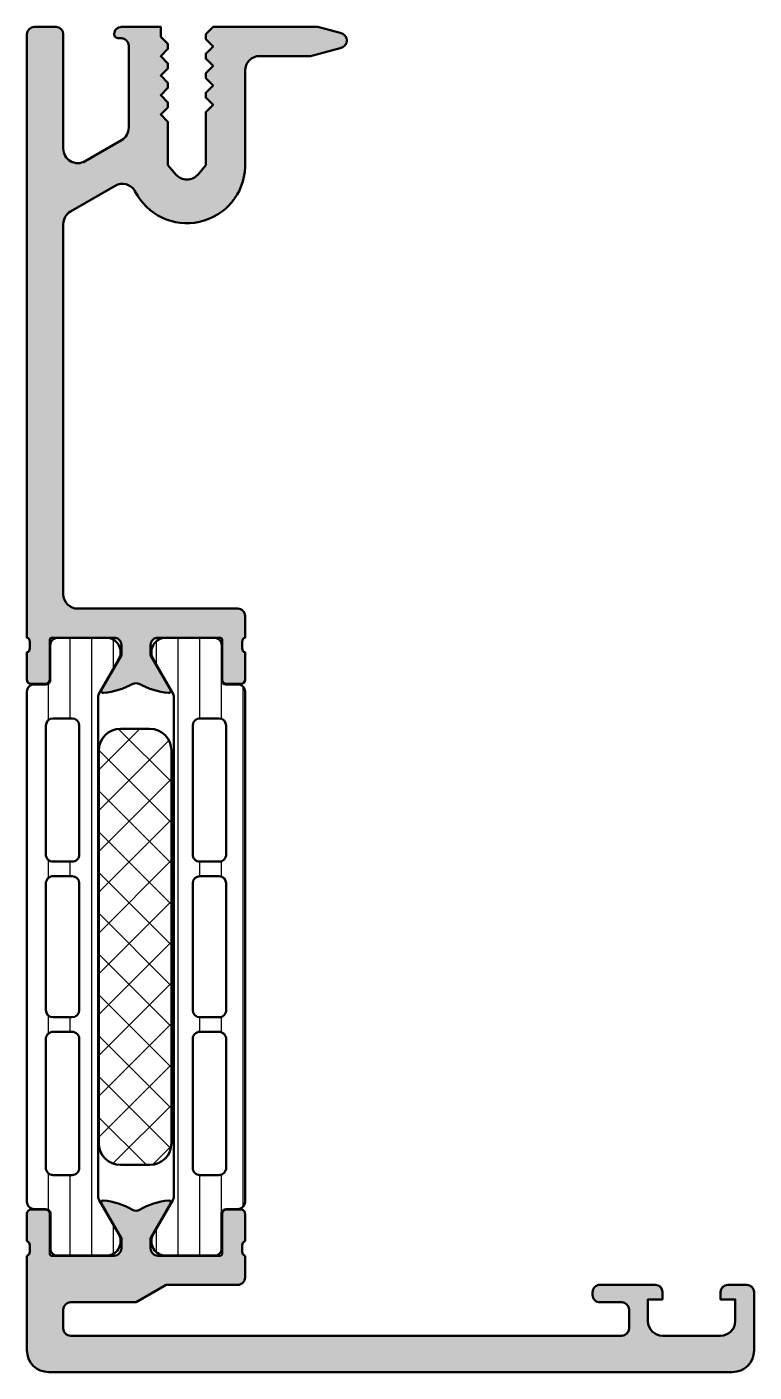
# Model space of a CAD drawing. Extents: x 0 to 50, y 0 to 92.5.
import ezdxf

# ---------------------------------------------------------------- set-up
doc = ezdxf.new("R2010")
doc.units = 0
for name, color, linetype, lineweight in [('0S-Alu contour', 7, 'Continuous', 50), ('0S-Alu hatch', 252, 'Continuous', 25), ('0S-Plastic contour', 254, 'Continuous', 50), ('0S-Plastic hatch', 253, 'Continuous', 25), ('0S-PT contour', 91, 'Continuous', 50), ('0S-PT hatch', 103, 'Continuous', 25)]:
    doc.layers.add(name, color=color, linetype=linetype, lineweight=lineweight)
pattern_1 = [(90, (0, 0), (-1.4859, 0), [])]

# ---------------------------------------------------------------- blocks, each defined once
blk = doc.blocks.new('346780__30E3E96B_C138_4C7D_8070_1326CC28F083_')
at = {"layer": '0S-Alu hatch'}
h = blk.add_hatch(color=256, dxfattribs=at)
edge = h.paths.add_edge_path()
edge.add_arc((3.499647446359818, 84.13385920325699), 0.9996474563850849, 179.9918854925788, 300.0095599934836)
edge.add_line((3.999615615902698, 83.26822252051932), (6.499999523162841, 84.7110004425049))
edge.add_arc((5.998953059065225, 85.57763059178261), 1.001047139160716, 300.0345642568427, 359.9639429143757)
edge.add_line((6.999999999999998, 85.57700061798113), (7, 91.21868896484375))
edge.add_arc((6.5, 91.21868896484375), 0.4999999999999992, 0, 90)
edge.add_line((6.5, 91.71868896484374), (6.303686320015961, 91.71868896484374))
edge.add_ellipse((6.303686320015963, 92.01868896484375), major_axis=(-0.2999999999999971, 0), ratio=1, start_angle=-0.38392006621461405, end_angle=89.99999999999949, ccw=False)
edge.add_ellipse((6.486354599098786, 92.01746494680953), major_axis=(-0.4826723799681464, 0), ratio=1, start_angle=268.6332177863033, end_angle=359.61607993378635, ccw=False)
edge.add_line((6.497867584228519, 92.5), (9.20000171661377, 92.5))
edge.add_line((9.20000171661377, 92.5), (9.200001716613768, 91.82999992370605))
edge.add_line((9.200001716613768, 91.82999992370605), (9.700001716613768, 91.32999992370605))
edge.add_line((9.700001716613768, 91.32999992370605), (9.700001716613768, 90.99000024795532))
edge.add_line((9.700001716613768, 90.99000024795532), (9.20000171661377, 90.49000024795532))
edge.add_line((9.20000171661377, 90.49000024795532), (9.70000171661377, 89.99000024795534))
edge.add_line((9.70000171661377, 89.99000024795534), (9.70000171661377, 89.65000057220459))
edge.add_line((9.70000171661377, 89.65000057220459), (9.20000171661377, 89.15000057220458))
edge.add_line((9.20000171661377, 89.15000057220458), (9.70000171661377, 88.65000057220459))
edge.add_line((9.70000171661377, 88.65000057220459), (9.700001716613764, 88.31000137329102))
edge.add_line((9.700001716613764, 88.31000137329102), (9.200001716613768, 87.81000137329102))
edge.add_line((9.200001716613768, 87.81000137329102), (9.700001716613768, 87.31000137329102))
edge.add_line((9.700001716613768, 87.31000137329102), (9.700001716613768, 86.97000122070312))
edge.add_line((9.700001716613768, 86.97000122070312), (9.200001716613768, 86.47000122070312))
edge.add_line((9.200001716613768, 86.47000122070312), (9.700001716613768, 85.97000122070312))
edge.add_line((9.700001716613768, 85.97000122070312), (9.70000171661377, 83))
edge.add_line((9.70000171661377, 83), (10.23383122965786, 82.36400032043457))
edge.add_arc((10.99999944682012, 83.00801392540696), 1.000883240132992, 220.0492083651423, 319.9507916348577)
edge.add_line((11.76616766398237, 82.36400032043457), (12.30000114440918, 83))
edge.add_line((12.30000114440918, 83), (12.30000114440918, 86.64000225067139))
edge.add_line((12.30000114440918, 86.64000225067139), (12.80000114440918, 87.14000225067139))
edge.add_line((12.80000114440918, 87.14000225067139), (12.30000209808349, 87.64000129699708))
edge.add_line((12.30000209808349, 87.64000129699708), (12.3000020980835, 87.98000144958496))
edge.add_line((12.3000020980835, 87.98000144958496), (12.80000209808349, 88.48000144958495))
edge.add_line((12.80000209808349, 88.48000144958495), (12.3000020980835, 88.98000144958496))
edge.add_line((12.3000020980835, 88.98000144958496), (12.3000020980835, 89.32000064849854))
edge.add_line((12.3000020980835, 89.32000064849854), (12.80000209808349, 89.82000064849854))
edge.add_line((12.80000209808349, 89.82000064849854), (12.3000020980835, 90.32000064849854))
edge.add_line((12.3000020980835, 90.32000064849854), (12.3000020980835, 90.66000032424927))
edge.add_line((12.3000020980835, 90.66000032424927), (12.80000209808349, 91.16000032424925))
edge.add_line((12.80000209808349, 91.16000032424925), (12.3000020980835, 91.66000032424927))
edge.add_line((12.3000020980835, 91.66000032424927), (12.3000020980835, 92))
edge.add_line((12.3000020980835, 92), (12.80000209808349, 92.5))
edge.add_line((12.80000209808349, 92.5), (20, 92.5))
edge.add_line((20, 92.5), (21.53028678894043, 92.08996200561523))
edge.add_ellipse((21.47399145489805, 91.56697742616156), major_axis=(-0.5260057366429413, 0), ratio=1, start_angle=96.12645753349938, end_angle=263.8561990419684, ccw=False)
edge.add_line((21.53012847900391, 91.04397583007811), (19.5, 90.5))
edge.add_line((19.5, 90.5), (16, 90.5))
edge.add_arc((15.999998911763, 89.50000108823758), 0.9999989117630104, 89.99993764854479, 179.9999922687508)
edge.add_line((15, 89.50000122317319), (15, 82.87179565429688))
edge.add_ellipse((11.00530307324424, 82.99928065681434), major_axis=(-3.996730659238718, 0), ratio=1, start_angle=26.577357356693312, end_angle=178.1721080532758, ccw=False)
edge.add_arc((6.569746859017691, 80.7203199798026), 0.9911983956616685, 29.68022349806886, 120.2732948420382)
edge.add_line((6.070058822631839, 81.57634925842287), (2.999779604473523, 79.80361913062409))
edge.add_arc((3.500614842999876, 78.93736597226066), 1.000615046121309, 120.0348980522505, 179.9634925084558)
edge.add_line((2.499999999999994, 78.93800354003919), (2.5, 53.50000000000001))
edge.add_arc((3.500007116694969, 53.50000711669324), 1.000007116720293, 180.0004077535697, 269.999578586807)
edge.add_line((3.499999761594896, 52.5), (14.5, 52.5))
edge.add_ellipse((14.50000259875105, 52.00000259875105), major_axis=(-0.499997401255701, 0), ratio=1, start_angle=179.9997022030669, end_angle=270.00029779648264, ccw=False)
edge.add_line((15, 51.99999999999606), (15, 50.49999999999998))
edge.add_arc((15.07883644654303, 50.23247940800688), 0.2788950563274183, 106.4198764194912, 181.1645893740969)
edge.add_line((14.799999, 50.22681100000851), (14.799999, 49.7732170000085))
edge.add_arc((15.07886709564317, 49.76755634053144), 0.2789255417371489, 178.8371299271119, 253.5754054446451)
edge.add_line((15, 49.5000130000085), (15, 47.62000200000001))
edge.add_ellipse((14.69999999999999, 47.62000200000001), major_axis=(-0.3000000000000096, 0), ratio=1, start_angle=90, end_angle=180, ccw=False)
edge.add_line((14.69999999999999, 47.32000199999999), (13.72002568095723, 47.32000199999999))
edge.add_ellipse((13.72002568095722, 47.620002), major_axis=(-0.3000000000000043, 0), ratio=1, start_angle=0, end_angle=90.00000000000142, ccw=False)
edge.add_line((13.42002568095721, 47.620002), (13.42002568095721, 50.38))
edge.add_arc((13.30002585435029, 50.37999999999999), 0.1199998266069269, 0, 90)
edge.add_line((13.30002585435029, 50.49999982660692), (9.000030517578125, 50.49999237060545))
edge.add_arc((9.000005219659668, 50.00001766885173), 0.499974702393746, 89.99710092540337, 180.0020248038987)
edge.add_line((8.500030517578127, 49.99999999999993), (8.500030517578125, 49.29999542236327))
edge.add_line((8.500030517578125, 49.29999542236327), (9.88827514648438, 46.89547729492185))
edge.add_ellipse((9.763086946078836, 46.83868833909546), major_axis=(-0.1374666178555017, 0), ratio=1, start_angle=75.72330490770321, end_angle=204.4004059760499, ccw=False)
edge.add_ellipse((10.17316526347977, 51.69498392506397), major_axis=(-5.009230838863841, 0), ratio=1, start_angle=60.69046039175879, end_angle=84.91508686480267, ccw=False)
edge.add_arc((7.500049955039461, 46.82447479588918), 0.548953549933855, 66.26492328644025, 113.7429888559934)
edge.add_ellipse((4.826575282094355, 51.69615717724821), major_axis=(-5.010422471991963, 0), ratio=1, start_angle=95.08667927007969, end_angle=119.30569246353329, ccw=False)
edge.add_ellipse((5.235605400659493, 46.83757359719761), major_axis=(-0.1367174752311271, 0), ratio=1, start_angle=-25.057534857996473, end_angle=104.92300330028169, ccw=False)
edge.add_line((5.111755371093755, 46.89547729492185), (6.5, 49.29999542236329))
edge.add_line((6.5, 49.29999542236329), (6.5, 49.99999999999999))
edge.add_arc((6.000014057537575, 50.00000642829935), 0.4999859425037485, 359.9992633501654, 450.0016109204237)
edge.add_line((6.000000000000125, 50.49999237060547), (1.699966689648331, 50.49999237060546))
edge.add_arc((1.699966689648327, 50.38), 0.1199923706054662, 89.99999999999831, 180)
edge.add_line((1.579974319042861, 50.38), (1.579974319042857, 47.620002))
edge.add_ellipse((1.279974319042855, 47.62000199999999), major_axis=(-0.3000000000000024, 0), ratio=1, start_angle=90, end_angle=180, ccw=False)
edge.add_line((1.279974319042855, 47.32000199999998), (0.300000000000086, 47.32000199999999))
edge.add_ellipse((0.3000000000000771, 47.620002), major_axis=(-0.3000000000000043, 0), ratio=1, start_angle=0, end_angle=90.0000000000017, ccw=False)
edge.add_line((7.28e-14, 47.620002), (7.11e-14, 49.50001300000852))
edge.add_arc((-0.0788670956430913, 49.76755634053144), 0.2789255417371425, 286.424594555354, 361.1628700728862)
edge.add_line((0.2000010000000697, 49.7732170000085), (0.2000010000000714, 50.22681100000851))
edge.add_arc((-0.0788364465429687, 50.23247940800687), 0.2788950563274268, 358.8354106259047, 433.5801235805091)
edge.add_line((6.79e-14, 50.49999999999999), (0, 92))
edge.add_ellipse((0.5000003724178829, 91.9999996275821), major_axis=(-0.5000003724180218, 0), ratio=1, start_angle=270.0000426716034, end_angle=359.9999573113177, ccw=False)
edge.add_line((0.5000000000376171, 92.5), (2, 92.5))
edge.add_ellipse((1.999999360529745, 91.99999936052973), major_axis=(-0.500000639470667, 0), ratio=1, start_angle=180.0000732754683, end_angle=269.99992672220037, ccw=False)
edge.add_line((2.500000000000003, 91.99999999997965), (2.5, 84.13400077819848))
at = {"layer": '0S-Alu contour', "color": 7}
for points in [[(6.79e-14, 50.49999999999999), (0, 92)], [(0.5000000000376171, 92.5), (2, 92.5)], [(2.500000000000003, 91.99999999997965), (2.5, 84.13400077819848)], [(6.5, 91.71868896484374), (6.303686320015961, 91.71868896484374)], [(6.497867584228519, 92.5), (9.20000171661377, 92.5), (9.200001716613768, 91.82999992370605), (9.700001716613768, 91.32999992370605), (9.700001716613768, 90.99000024795532), (9.20000171661377, 90.49000024795532), (9.70000171661377, 89.99000024795534), (9.70000171661377, 89.65000057220459), (9.20000171661377, 89.15000057220458), (9.70000171661377, 88.65000057220459), (9.700001716613764, 88.31000137329102), (9.200001716613768, 87.81000137329102), (9.700001716613768, 87.31000137329102), (9.700001716613768, 86.97000122070312), (9.200001716613768, 86.47000122070312), (9.700001716613768, 85.97000122070312), (9.70000171661377, 83), (10.23383122965786, 82.36400032043457)], [(11.76616766398237, 82.36400032043457), (12.30000114440918, 83), (12.30000114440918, 86.64000225067139), (12.80000114440918, 87.14000225067139), (12.30000209808349, 87.64000129699708), (12.3000020980835, 87.98000144958496), (12.80000209808349, 88.48000144958495), (12.3000020980835, 88.98000144958496), (12.3000020980835, 89.32000064849854), (12.80000209808349, 89.82000064849854), (12.3000020980835, 90.32000064849854), (12.3000020980835, 90.66000032424927), (12.80000209808349, 91.16000032424925), (12.3000020980835, 91.66000032424927), (12.3000020980835, 92), (12.80000209808349, 92.5), (20, 92.5), (21.53028678894043, 92.08996200561523)], [(6.999999999999998, 85.57700061798113), (7, 91.21868896484375)], [(21.53012847900391, 91.04397583007811), (19.5, 90.5), (16, 90.5)], [(15, 89.50000122317319), (15, 82.87179565429688)], [(3.999615615902698, 83.26822252051932), (6.499999523162841, 84.7110004425049)], [(6.070058822631839, 81.57634925842287), (2.999779604473523, 79.80361913062409)], [(2.499999999999994, 78.93800354003919), (2.5, 53.50000000000001)], [(3.499999761594896, 52.5), (14.5, 52.5)], [(15, 51.99999999999606), (15, 50.49999999999998)], [(0.2000010000000697, 49.7732170000085), (0.2000010000000714, 50.22681100000851)], [(1.579974319042861, 50.38), (1.579974319042857, 47.620002)], [(6.000000000000125, 50.49999237060547), (1.699966689648331, 50.49999237060546)], [(5.111755371093755, 46.89547729492185), (6.5, 49.29999542236329), (6.5, 49.99999999999999)], [(8.500030517578127, 49.99999999999993), (8.500030517578125, 49.29999542236327), (9.88827514648438, 46.89547729492185)], [(13.30002585435029, 50.49999982660692), (9.000030517578125, 50.49999237060545)], [(13.42002568095721, 47.620002), (13.42002568095721, 50.38)], [(14.799999, 50.22681100000851), (14.799999, 49.7732170000085)], [(7.28e-14, 47.620002), (7.11e-14, 49.50001300000852)], [(15, 49.5000130000085), (15, 47.62000200000001)], [(1.279974319042855, 47.32000199999998), (0.300000000000086, 47.32000199999999)], [(14.69999999999999, 47.32000199999999), (13.72002568095723, 47.32000199999999)]]:
    blk.add_lwpolyline(points, dxfattribs=at)
at = {"layer": '0S-Alu contour', "color": 7, "extrusion": (0, 0, -1)}
for centre, radius, start, end in [((-0.5000003724178829, 91.9999996275821), 0.5000003724180218, 4.26886823126e-05, 89.99995732839658), ((-1.999999360529745, 91.99999936052973), 0.500000639470667, 90.00007327779966, 179.9999267245317), ((-6.303686320015963, 92.01868896484375), 0.2999999999999971, 270.0000000000005, 0.3839200662145881), ((-6.486354599098786, 92.01746494680953), 0.4826723799681464, 0.3839200662136388, 91.3667822136967), ((-21.47399145489805, 91.56697742616156), 0.5260057366429413, 96.14380095803159, 263.8735424665006), ((-11.00530307324424, 82.99928065681434), 3.996730659238718, 181.8278919467243, 333.4226426433067), ((-14.50000259875105, 52.00000259875105), 0.499997401255701, 89.99970220351736, 180.0002977969331), ((-0.3000000000000771, 47.620002), 0.3000000000000043, 269.9999999999983, 0), ((-1.279974319042855, 47.62000199999999), 0.3000000000000025, 180, 270), ((-4.826575282094355, 51.69615717724821), 5.010422471991963, 240.6943075364667, 264.9133207299203), ((-10.17316526347977, 51.69498392506397), 5.009230838863841, 275.0849131351974, 299.3095396082412), ((-13.72002568095722, 47.620002), 0.3000000000000043, 269.9999999999986, 0), ((-14.69999999999999, 47.62000200000001), 0.3000000000000096, 180, 270), ((-5.235605400659493, 46.83757359719761), 0.1367174752311271, 255.0769966997183, 25.0575348579965), ((-9.763086946078836, 46.83868833909546), 0.1374666178555017, 155.5995940239501, 284.2766950922968)]:
    blk.add_arc(centre, radius, start, end, dxfattribs=at)
at = {"layer": '0S-Alu contour', "color": 7}
for centre, radius, start, end in [((6.5, 91.21868896484375), 0.4999999999999992, 0, 90), ((15.999998911763, 89.50000108823758), 0.9999989117630104, 89.99993764854479, 179.9999922687508), ((5.998953059065225, 85.57763059178261), 1.001047139160716, 300.0345642568427, 359.9639429143757), ((3.499647446359818, 84.13385920325699), 0.9996474563850849, 179.9918854925788, 300.0095599934836), ((10.99999944682012, 83.00801392540696), 1.000883240132992, 220.0492083651423, 319.9507916348577), ((6.569746859017691, 80.7203199798026), 0.9911983956616685, 29.68022349806886, 120.2732948420382), ((3.500614842999876, 78.93736597226066), 1.000615046121309, 120.0348980522505, 179.9634925084558), ((3.500007116694969, 53.50000711669324), 1.000007116720293, 180.0004077535697, 269.999578586807), ((-0.0788364465429687, 50.23247940800687), 0.2788950563274268, 358.8354106259047, 73.5801235805092), ((1.699966689648327, 50.38), 0.1199923706054662, 89.99999999999831, 180), ((6.000014057537575, 50.00000642829935), 0.4999859425037485, 359.9992633501654, 90.00161092042374), ((9.000005219659668, 50.00001766885173), 0.499974702393746, 89.99710092540337, 180.0020248038987), ((13.30002585435029, 50.37999999999999), 0.1199998266069269, 0, 90), ((15.07883644654303, 50.23247940800688), 0.2788950563274183, 106.4198764194912, 181.1645893740969), ((-0.0788670956430913, 49.76755634053144), 0.2789255417371425, 286.424594555354, 1.162870072886224), ((15.07886709564317, 49.76755634053144), 0.2789255417371489, 178.8371299271119, 253.5754054446451), ((7.500049955039461, 46.82447479588918), 0.548953549933855, 66.26492328644025, 113.7429888559934)]:
    blk.add_arc(centre, radius, start, end, dxfattribs=at)
blk = doc.blocks.new('284013__6A1C6E33_A8D3_4ACB_89FD_496581B1C881___9172D1F1_516F_40FD_9252_AA3429BEE111_')
at = {"layer": '0S-Plastic hatch'}
h = blk.add_hatch(dxfattribs=at)
h.set_pattern_fill('ANSI31', color=256, scale=0.4680000000000001, angle=45, style=0)
h.set_pattern_definition(pattern_1)
edge = h.paths.add_edge_path()
edge.add_line((-0.0012467035581391, 46.79235132416485), (-0.0001340142633989, 11.70985797248088))
edge.add_arc((0.4998633065964545, 11.70987340386518), 0.4999973210979823, 180.001768315893, 270.0023822800018)
edge.add_line((0.4998840957999317, 11.20987608319939), (1.310215428614049, 11.20990470961758))
edge.add_ellipse((1.310226294848367, 10.90990470981438), major_axis=(-0.2999999999999952, 0), ratio=1, start_angle=180.0020752978986, end_angle=270.0020752978857, ccw=False)
edge.add_line((1.61022629465157, 10.90991557604876), (1.60998127407075, 8.50991718266322))
edge.add_arc((2.109977251276986, 8.509932653282977), 0.4999959774455784, 180.0017728167248, 270.0023777790715)
edge.add_line((2.109998001146886, 8.00993667626796), (5.58653949695273, 8.01006332373204))
edge.add_arc((5.444192996070955, 8.99987624320274), 0.9999960709244801, 278.1836833497855, 392.7290913977266)
edge.add_line((6.285426062291204, 9.540541638953272), (4.966873632834801, 11.82415072820264))
edge.add_ellipse((5.399877294086845, 12.07416638639704), major_axis=(-0.5000000000000524, 0), ratio=1, start_angle=0.0021352027151237962, end_angle=30.00207189723028, ccw=False)
edge.add_line((4.899877294433988, 12.07414775323825), (4.898790982002924, 46.42841650883724))
edge.add_ellipse((5.398790981693625, 46.42843409645906), major_axis=(-0.5000000000000253, 0), ratio=1, start_angle=-29.997921301461815, end_angle=0.002015393048509395, ccw=False)
edge.add_line((4.96576921005295, 46.67841838653585), (6.284156207839994, 48.96212298779094))
edge.add_arc((5.442883977181207, 49.50272744188541), 0.9999960709244811, 327.2750591980466, 441.8204672459869)
edge.add_line((5.585158774095422, 50.49255067056184), (2.108617278289578, 50.49242402309775))
edge.add_arc((2.108632748909335, 49.99242804589152), 0.4999959774455675, 90.00177281669983, 180.0023777790715)
edge.add_line((1.608636771894328, 49.99240729602163), (1.609055652107126, 47.59240892668312))
edge.add_ellipse((1.30905565230392, 47.5923980604488), major_axis=(-0.2999999999999972, 0), ratio=1, start_angle=90.0020752978985, end_angle=180.0020752978986, ccw=False)
edge.add_line((1.309066518538305, 47.2923980606456), (0.4987351857233327, 47.2923694342274))
edge.add_arc((0.4987506171076359, 46.79237211336756), 0.4999973210979623, 90.00176831585982, 180.0023822800018)
edge = h.paths.add_edge_path()
edge.add_ellipse((3.099310106683957, 44.45127006491335), major_axis=(-0.5000152587890554, 0), ratio=1, start_angle=180, end_angle=270, ccw=False)
edge.add_line((3.599325365473012, 44.45127006491335), (3.59932536547301, 35.60129142721809))
edge.add_ellipse((3.099329004829687, 35.60128778786141), major_axis=(-0.4999963606565682, 0), ratio=1, start_angle=89.99958295713537, end_angle=180.0004170428646, ccw=False)
edge.add_line((3.099325365470622, 35.10129142721809), (1.799331259205093, 35.10129142721809))
edge.add_ellipse((1.799314686408289, 35.60129142903105), major_axis=(-0.5000000020876216, 0), ratio=1, start_angle=0, end_angle=90.00189910261571, ccw=False)
edge.add_line((1.299314684320667, 35.60129142903105), (1.299314684320668, 44.45130058248628))
edge.add_ellipse((1.799299425531599, 44.45130058249147), major_axis=(-0.4999847412109306, 0), ratio=1, start_angle=270, end_angle=360, ccw=False)
edge.add_line((1.799299425531599, 44.9512853237024), (3.099310106683957, 44.9512853237024))
edge = h.paths.add_edge_path()
edge.add_line((1.29931468432065, 24.9012853236972), (1.299314684320666, 33.60129142721289))
edge.add_ellipse((1.799314684320666, 33.60129142721809), major_axis=(-0.5, 0), ratio=1, start_angle=270, end_angle=360, ccw=False)
edge.add_line((1.799314684320666, 34.10129142721809), (3.099325365473021, 34.10129142721809))
edge.add_ellipse((3.099325365473021, 33.6012914272181), major_axis=(-0.4999999999999929, 0), ratio=1, start_angle=180, end_angle=270, ccw=False)
edge.add_line((3.599325365473014, 33.6012914272181), (3.599325365473009, 24.90128532370242))
edge.add_ellipse((3.099325365472994, 24.90128532370242), major_axis=(-0.5000000000000142, 0), ratio=1, start_angle=90.000000001192, end_angle=180, ccw=False)
edge.add_line((3.099325365483397, 24.4012853237024), (1.79931468432065, 24.4012853237024))
edge.add_ellipse((1.79931468432065, 24.90128532370241), major_axis=(-0.5, 0), ratio=1, start_angle=0, end_angle=90, ccw=False)
edge = h.paths.add_edge_path()
edge.add_line((1.299314684310274, 14.05129142791138), (1.299314684310276, 22.90128532439565))
edge.add_ellipse((1.799314686467582, 22.9012853225182), major_axis=(-0.5000000021573064, 0), ratio=1, start_angle=269.99810091050426, end_angle=360, ccw=False)
edge.add_line((1.799331259149896, 23.40128532440085), (3.09932536546029, 23.40128532440087))
edge.add_ellipse((3.099329004819355, 22.9012889637576), major_axis=(-0.4999963606565109, 0), ratio=1, start_angle=179.9995829571355, end_angle=270.0004170428646, ccw=False)
edge.add_line((3.59932536546262, 22.90128532439854), (3.599325365462619, 14.05129142791898))
edge.add_ellipse((3.099329004819242, 14.05128778855991), major_axis=(-0.4999963606566215, 0), ratio=1, start_angle=89.9995829574151, end_angle=180.0004170428646, ccw=False)
edge.add_line((3.099325365462618, 13.55129142791654), (1.799331259195854, 13.55129142791654))
edge.add_ellipse((1.799314686397895, 14.05129142972951), major_axis=(-0.5000000020876199, 0), ratio=1, start_angle=0, end_angle=90.00189910274798, ccw=False)
at = {"layer": '0S-Alu contour', "color": 7}
for points in [[(1.299314684320667, 35.60129142903105), (1.299314684320668, 44.45130058248628)], [(1.799299425531599, 44.9512853237024), (3.099310106683957, 44.9512853237024)], [(3.599325365473012, 44.45127006491335), (3.59932536547301, 35.60129142721809)], [(3.099325365470622, 35.10129142721809), (1.799331259205093, 35.10129142721809)], [(1.29931468432065, 24.9012853236972), (1.299314684320666, 33.60129142721289)], [(1.799314684320666, 34.10129142721809), (3.099325365473021, 34.10129142721809)], [(3.599325365473014, 33.6012914272181), (3.599325365473009, 24.90128532370242)], [(3.099325365483397, 24.4012853237024), (1.79931468432065, 24.4012853237024)], [(1.799331259149896, 23.40128532440085), (3.09932536546029, 23.40128532440087)], [(1.299314684310274, 14.05129142791138), (1.299314684310276, 22.90128532439565)], [(3.59932536546262, 22.90128532439854), (3.599325365462619, 14.05129142791898)], [(3.099325365462618, 13.55129142791654), (1.799331259195854, 13.55129142791654)]]:
    blk.add_lwpolyline(points, dxfattribs=at)
at = {"layer": '0S-Alu contour', "color": 7, "extrusion": (0, 0, -1)}
for centre, radius, start, end in [((-1.799299425531599, 44.45130058249147), 0.4999847412109306, 0, 90), ((-3.099310106683957, 44.45127006491335), 0.5000152587890554, 90, 180), ((-1.799314686408289, 35.60129142903105), 0.5000000020876216, 269.9981008973843, 0), ((-3.099329004829687, 35.60128778786141), 0.4999963606565682, 179.9995829571354, 270.0004170428647), ((-1.799314684320666, 33.60129142721809), 0.5, 0, 90.00000000000003), ((-3.099325365473021, 33.6012914272181), 0.4999999999999929, 90, 180), ((-1.79931468432065, 24.90128532370241), 0.5, 270, 0), ((-3.099325365472994, 24.90128532370242), 0.5000000000000142, 180, 269.999999998808), ((-1.799314686467582, 22.9012853225182), 0.5000000021573064, 0, 90.00189908949574), ((-3.099329004819355, 22.9012889637576), 0.4999963606565109, 89.99958295713537, 180.0004170428646), ((-1.799314686397895, 14.05129142972951), 0.5000000020876199, 269.998100897252, 0), ((-3.099329004819242, 14.05128778855991), 0.4999963606566215, 179.9995829571354, 270.0004170425849)]:
    blk.add_arc(centre, radius, start, end, dxfattribs=at)
at = {"layer": '0S-Plastic contour', "color": 7}
for points in [[(1.608636771894328, 49.99240729602163), (1.609055652107126, 47.59240892668312)], [(5.585158774095422, 50.49255067056184), (2.108617278289578, 50.49242402309775)], [(4.96576921005295, 46.67841838653585), (6.284156207839994, 48.96212298779094)], [(1.309066518538305, 47.2923980606456), (0.4987351857233327, 47.2923694342274)], [(-0.0012467035581391, 46.79235132416485), (-0.0001340142633989, 11.70985797248088)], [(4.899877294433988, 12.07414775323825), (4.898790982002924, 46.42841650883724)], [(0.4998840957999317, 11.20987608319939), (1.310215428614049, 11.20990470961758)], [(6.285426062291204, 9.540541638953272), (4.966873632834801, 11.82415072820264)], [(1.61022629465157, 10.90991557604876), (1.60998127407075, 8.50991718266322)], [(2.109998001146886, 8.00993667626796), (5.58653949695273, 8.01006332373204)]]:
    blk.add_lwpolyline(points, dxfattribs=at)
for centre, radius, start, end in [((2.108632748909335, 49.99242804589152), 0.4999959774455675, 90.00177281669983, 180.0023777790715), ((5.442883977181207, 49.50272744188541), 0.9999960709244811, 327.2750591980466, 81.8204672459869), ((0.4987506171076359, 46.79237211336756), 0.4999973210979623, 90.00176831585982, 180.0023822800018), ((0.4998633065964545, 11.70987340386518), 0.4999973210979823, 180.001768315893, 270.0023822800018), ((5.444192996070955, 8.99987624320274), 0.9999960709244801, 278.1836833497855, 32.72909139772661), ((2.109977251276986, 8.509932653282977), 0.4999959774455784, 180.0017728167248, 270.0023777790715)]:
    blk.add_arc(centre, radius, start, end, dxfattribs=at)
at = {"layer": '0S-Plastic contour', "color": 7, "extrusion": (0, 0, -1)}
for centre, radius, start, end in [((-1.30905565230392, 47.5923980604488), 0.2999999999999972, 179.9979247021014, 269.9979247021015), ((-5.398790981693625, 46.42843409645906), 0.5000000000000253, 359.9979846069515, 29.99792130146178), ((-5.399877294086845, 12.07416638639704), 0.5000000000000524, 329.9979281027697, 359.9978647972849), ((-1.310226294848367, 10.90990470981438), 0.2999999999999952, 89.9979247021143, 179.9979247021014)]:
    blk.add_arc(centre, radius, start, end, dxfattribs=at)
blk = doc.blocks.new('284013__DEA54F39_7D0F_48FA_97AF_9CBC7A961287___9E1B021C_9007_4D68_BD3C_7905EE91E6E4_')
at = {"layer": '0S-Plastic hatch'}
h = blk.add_hatch(dxfattribs=at)
h.set_pattern_fill('ANSI31', color=256, scale=0.4680000000000001, angle=45, style=0)
h.set_pattern_definition(pattern_1)
edge = h.paths.add_edge_path()
edge.add_line((15.00124670355821, 46.79235084732768), (15.00013401426347, 11.70985749564372))
edge.add_ellipse((14.50013669340361, 11.70987292702801), major_axis=(-0.4999973210979819, 0), ratio=1, start_angle=89.99761771999778, end_angle=179.998231684107, ccw=False)
edge.add_line((14.50011590420013, 11.20987560636222), (13.68978457138602, 11.20990423278042))
edge.add_arc((13.6897737051517, 10.90990423297721), 0.3000000000000023, 89.99792470211489, 179.9979247021014)
edge.add_line((13.38977370534849, 10.9099150992116), (13.39001872592932, 8.509916705826056))
edge.add_ellipse((12.89002274872308, 8.509932176445814), major_axis=(-0.4999959774455781, 0), ratio=1, start_angle=89.99762222092858, end_angle=179.9982271832753, ccw=False)
edge.add_line((12.89000199885318, 8.009936199430795), (9.413460503047338, 8.010062846894877))
edge.add_ellipse((9.55580700392911, 8.999875766365578), major_axis=(-0.9999960709244795, 0), ratio=1, start_angle=-32.72909139772679, end_angle=81.81631665021467, ccw=False)
edge.add_line((8.714573937708863, 9.54054116211611), (10.03312636716526, 11.82415025136548))
edge.add_arc((9.600122705933487, 12.07416590955303), 0.4999999999790799, 329.997928102288, 359.9978647979676)
edge.add_line((10.10012270556537, 12.0741472764002), (10.10120901799715, 46.42841603200007))
edge.add_arc((9.601209018341446, 46.42843361963055), 0.4999999999650295, 359.9979846060473, 389.9979213026101)
edge.add_line((10.0342307899468, 46.67841790969851), (8.71584379216008, 48.96212251095377))
edge.add_ellipse((9.557116022818859, 49.50272696504826), major_axis=(-0.9999960709244783, 0), ratio=1, start_angle=-81.82046724598729, end_angle=32.724940801954006, ccw=False)
edge.add_line((9.414841225904652, 50.49255019372468), (12.8913827217105, 50.49242354626059))
edge.add_ellipse((12.89136725109076, 49.99242756905437), major_axis=(-0.4999959774455604, 0), ratio=1, start_angle=179.9976222209286, end_angle=269.9982271833021, ccw=False)
edge.add_line((13.39136322810575, 49.99240681918447), (13.39094434789295, 47.59240844984597))
edge.add_arc((13.69094434769621, 47.59239758361167), 0.3000000000000591, 179.9979247021014, 269.9979247021013)
edge.add_line((13.69093348146183, 47.2923975838084), (14.50126481427674, 47.29236895739023))
edge.add_ellipse((14.50124938289246, 46.7923716365304), major_axis=(-0.4999973210979552, 0), ratio=1, start_angle=179.9976177199983, end_angle=269.9982316841426, ccw=False)
edge = h.paths.add_edge_path()
edge.add_arc((13.20070057446851, 44.45130010565433), 0.4999847412109091, 0, 90)
edge.add_line((13.20070057446851, 44.95128484686524), (11.9006898933161, 44.95128484686524))
edge.add_arc((11.9006898933161, 44.4512695880762), 0.5000152587890412, 90, 180)
edge.add_line((11.40067463452706, 44.4512695880762), (11.40067463452707, 35.6012909503833))
edge.add_arc((11.90067099517038, 35.60128731102424), 0.4999963606565535, 179.9995829571354, 270.0004170425919)
edge.add_line((11.90067463452706, 35.10129095038093), (13.20066874079381, 35.10129095038094))
edge.add_arc((13.20068531359177, 35.60129095219392), 0.500000002087636, 269.9981008972521, 360)
edge.add_line((13.7006853156794, 35.60129095219392), (13.70068531567941, 44.45130010565433))
edge = h.paths.add_edge_path()
edge.add_line((11.40067463452706, 33.60129095037573), (11.40067463452706, 24.90128484686005))
edge.add_arc((11.90067463452705, 24.90128484686524), 0.4999999999999912, 180, 270)
edge.add_line((11.90067463452705, 24.40128484686525), (13.200685315669, 24.40128484686524))
edge.add_arc((13.20068531567943, 24.90128484686524), 0.4999999999999929, 269.9999999988051, 360)
edge.add_line((13.70068531567942, 24.90128484686524), (13.7006853156794, 33.60129095037573))
edge.add_arc((13.20068531567941, 33.60129095038093), 0.4999999999999947, 0, 90)
edge.add_line((13.20068531567941, 34.10129095038092), (11.90067463452705, 34.10129095038093))
edge.add_arc((11.90067463452707, 33.60129095038088), 0.5000000000000498, 90.00000000000306, 180)
edge = h.paths.add_edge_path()
edge.add_line((11.40067463453745, 22.90128484756368), (11.40067463453745, 14.05129095107938))
edge.add_arc((11.90067099518083, 14.05128731172275), 0.4999963606566317, 179.9995829571354, 270.0004170428646)
edge.add_line((11.9006746345399, 13.55129095107937), (13.20066874080535, 13.55129095107938))
edge.add_arc((13.20068531360218, 14.05129095289233), 0.5000000020876091, 269.9981008973817, 360)
edge.add_line((13.70068531568979, 14.05129095289233), (13.70068531568979, 22.90128484755849))
edge.add_arc((13.20068531353249, 22.90128484568104), 0.5000000021573002, 0, 90.00189908931405)
edge.add_line((13.20066874085176, 23.40128484756368), (11.90067463453743, 23.4012848475637))
edge.add_arc((11.90067099518071, 22.90128848692044), 0.4999963606565038, 89.99958295740348, 180.0004170428646)
at = {"layer": '0S-Alu contour', "color": 7}
for points in [[(11.40067463452706, 44.4512695880762), (11.40067463452707, 35.6012909503833)], [(13.20070057446851, 44.95128484686524), (11.9006898933161, 44.95128484686524)], [(13.7006853156794, 35.60129095219392), (13.70068531567941, 44.45130010565433)], [(11.90067463452706, 35.10129095038093), (13.20066874079381, 35.10129095038094)], [(11.40067463452706, 33.60129095037573), (11.40067463452706, 24.90128484686005)], [(13.20068531567941, 34.10129095038092), (11.90067463452705, 34.10129095038093)], [(13.70068531567942, 24.90128484686524), (13.7006853156794, 33.60129095037573)], [(11.90067463452705, 24.40128484686525), (13.200685315669, 24.40128484686524)], [(13.20066874085176, 23.40128484756368), (11.90067463453743, 23.4012848475637)], [(11.40067463453745, 22.90128484756368), (11.40067463453745, 14.05129095107938)], [(13.70068531568979, 14.05129095289233), (13.70068531568979, 22.90128484755849)], [(11.9006746345399, 13.55129095107937), (13.20066874080535, 13.55129095107938)]]:
    blk.add_lwpolyline(points, dxfattribs=at)
for centre, radius, start, end in [((11.9006898933161, 44.4512695880762), 0.5000152587890412, 90, 180), ((13.20070057446851, 44.45130010565433), 0.4999847412109091, 0, 90), ((11.90067099517038, 35.60128731102424), 0.4999963606565535, 179.9995829571354, 270.0004170425919), ((13.20068531359177, 35.60129095219392), 0.500000002087636, 269.9981008972521, 0), ((11.90067463452707, 33.60129095038088), 0.5000000000000498, 90.00000000000306, 180), ((13.20068531567941, 33.60129095038093), 0.4999999999999947, 0, 90), ((11.90067463452705, 24.90128484686524), 0.4999999999999912, 180, 270), ((13.20068531567943, 24.90128484686524), 0.4999999999999929, 269.9999999988051, 0), ((11.90067099518071, 22.90128848692044), 0.4999963606565038, 89.99958295740348, 180.0004170428646), ((13.20068531353249, 22.90128484568104), 0.5000000021573002, 0, 90.00189908931405), ((11.90067099518083, 14.05128731172275), 0.4999963606566317, 179.9995829571354, 270.0004170428646), ((13.20068531360218, 14.05129095289233), 0.5000000020876091, 269.9981008973817, 0)]:
    blk.add_arc(centre, radius, start, end, dxfattribs=at)
at = {"layer": '0S-Plastic contour', "color": 7}
for points in [[(9.414841225904652, 50.49255019372468), (12.8913827217105, 50.49242354626059)], [(13.39136322810575, 49.99240681918447), (13.39094434789295, 47.59240844984597)], [(10.0342307899468, 46.67841790969851), (8.71584379216008, 48.96212251095377)], [(13.69093348146183, 47.2923975838084), (14.50126481427674, 47.29236895739023)], [(10.10012270556537, 12.0741472764002), (10.10120901799715, 46.42841603200007)], [(15.00124670355821, 46.79235084732768), (15.00013401426347, 11.70985749564372)], [(8.714573937708863, 9.54054116211611), (10.03312636716526, 11.82415025136548)], [(14.50011590420013, 11.20987560636222), (13.68978457138602, 11.20990423278042)], [(13.38977370534849, 10.9099150992116), (13.39001872592932, 8.509916705826056)], [(12.89000199885318, 8.009936199430795), (9.413460503047338, 8.010062846894877)]]:
    blk.add_lwpolyline(points, dxfattribs=at)
at = {"layer": '0S-Plastic contour', "color": 7, "extrusion": (0, 0, -1)}
for centre, radius, start, end in [((-9.557116022818859, 49.50272696504826), 0.9999960709244783, 327.275059198046, 81.82046724598739), ((-12.89136725109076, 49.99242756905437), 0.4999959774455604, 90.00177281669788, 180.0023777790715), ((-14.50124938289246, 46.7923716365304), 0.4999973210979552, 90.00176831585742, 180.0023822800018), ((-14.50013669340361, 11.70987292702801), 0.4999973210979819, 180.001768315893, 270.0023822800022), ((-9.55580700392911, 8.999875766365578), 0.9999960709244795, 278.1836833497853, 32.72909139772679), ((-12.89002274872308, 8.509932176445814), 0.4999959774455781, 180.0017728167248, 270.0023777790714)]:
    blk.add_arc(centre, radius, start, end, dxfattribs=at)
at = {"layer": '0S-Plastic contour', "color": 7}
for centre, radius, start, end in [((13.69094434769621, 47.59239758361167), 0.3000000000000591, 179.9979247021014, 269.9979247021013), ((9.601209018341446, 46.42843361963055), 0.4999999999650295, 359.9979846060473, 29.99792130261009), ((9.600122705933487, 12.07416590955303), 0.4999999999790799, 329.997928102288, 359.9978647979676), ((13.6897737051517, 10.90990423297721), 0.3000000000000023, 89.99792470211489, 179.9979247021014)]:
    blk.add_arc(centre, radius, start, end, dxfattribs=at)
blk = doc.blocks.new('382600__F39D4C5B_5369_4A23_898E_7569EAE566D5_')
at = {"layer": '0S-PT hatch'}
h = blk.add_hatch(dxfattribs=at)
h.set_pattern_fill('ANSI37', color=256, scale=0.625, angle=90, style=0)
h.set_pattern_definition([(135, (0, 0), (-1.403165018917055, -1.403165018917055), []), (225, (0, 0), (1.403165018917055, -1.403165018917055), [])])
edge = h.paths.add_edge_path()
edge.add_arc((6.435944708327411, 42.74133491530958), 1.5, 90, 180)
edge.add_line((4.935944708327411, 42.74133491530958), (4.935944708327411, 15.74133491530957))
edge.add_arc((6.435944708327411, 15.74133491530957), 1.5, 180, 270)
edge.add_line((6.435944708327411, 14.24133491530957), (8.43594470832741, 14.24133491530957))
edge.add_arc((8.43594470832741, 15.74133491530957), 1.5, 270, 360)
edge.add_line((9.93594470832741, 15.74133491530957), (9.93594470832741, 42.74133491530958))
edge.add_arc((8.435944708327414, 42.74133491530958), 1.499999999999998, 0, 90)
edge.add_line((8.435944708327414, 44.24133491530958), (6.435944708327411, 44.24133491530958))
at = {"layer": '0S-PT contour', "color": 7}
for points in [[(8.435944708327414, 44.24133491530958), (6.435944708327411, 44.24133491530958)], [(4.935944708327411, 42.74133491530958), (4.935944708327411, 15.74133491530957)], [(9.93594470832741, 15.74133491530957), (9.93594470832741, 42.74133491530958)], [(6.435944708327411, 14.24133491530957), (8.43594470832741, 14.24133491530957)]]:
    blk.add_lwpolyline(points, dxfattribs=at)
for centre, radius, start, end in [((6.435944708327411, 42.74133491530958), 1.5, 90, 180), ((8.435944708327414, 42.74133491530958), 1.499999999999998, 0, 90), ((6.435944708327411, 15.74133491530957), 1.5, 180, 270), ((8.43594470832741, 15.74133491530957), 1.5, 270, 0)]:
    blk.add_arc(centre, radius, start, end, dxfattribs=at)
blk = doc.blocks.new('182020__68EC50DC_B32F_4ED2_82F4_BD7CBA7933ED_')
at = {"layer": '0S-Alu hatch'}
h = blk.add_hatch(color=256, dxfattribs=at)
edge = h.paths.add_edge_path()
edge.add_arc((1.500003112159878, 1.500003112159809), 1.500003112163038, 180.0001188770584, 269.9998811244958)
edge.add_line((1.5, 0), (48.5, 0))
edge.add_arc((48.49999254442866, 1.500007455571342), 1.500007455589871, 270.0002847804324, 359.9997152194521)
edge.add_line((50, 1.499999999996975), (50, 5.5))
edge.add_arc((49.49999702003924, 5.499997020039235), 0.5000029799696418, 0.0003414763731697, 89.99965852368321)
edge.add_line((49.50000000000002, 5.999999999999996), (48.19998168945313, 6))
edge.add_arc((48.19999093979906, 5.500006008492583), 0.4999939915929865, 90.00106002430014, 180.0006885312608)
edge.add_line((47.69999694824218, 5.500000000000654), (47.69999694824218, 5))
edge.add_line((47.69999694824218, 5), (48.69999694824218, 5))
edge.add_line((48.69999694824218, 5), (48.69999694824218, 3.49999999999999))
edge.add_ellipse((47.69996443221516, 3.500032516027022), major_axis=(-1.000032516555648, 0), ratio=1, start_angle=90.00186297053767, end_angle=179.9981370293196, ccw=False)
edge.add_line((47.69999694824218, 2.500000000000003), (43.69999694824218, 2.5))
edge.add_ellipse((43.69999106728181, 3.499994119039627), major_axis=(-0.9999941190569201, 0), ratio=1, start_angle=-0.0003369562393800152, end_angle=90.00033695619038, ccw=False)
edge.add_line((42.69999694824218, 3.500000000000854), (42.69999694824218, 5))
edge.add_line((42.69999694824218, 5), (43.69999694824218, 5))
edge.add_line((43.69999694824218, 5), (43.69999694824218, 5.5))
edge.add_arc((43.19996985137684, 5.499972903134654), 0.5000270975995457, 0.0031049038423197, 89.99689509622472)
edge.add_line((43.19999694824218, 6), (39.39999389648438, 6))
edge.add_arc((39.3999878869379, 5.500006009546469), 0.4999939904896466, 89.9993113484227, 180.0006886514097)
edge.add_line((38.89999389648437, 5.50000000000145), (38.89999389648437, 5.299995422363266))
edge.add_arc((39.39997591093514, 5.299985065992341), 0.4999820145580235, 179.9988132042662, 270.0020610662639)
edge.add_line((39.39999389648436, 4.800003051757809), (40.89999389648435, 4.800003051757812))
edge.add_ellipse((40.89997266179938, 4.299981817072822), major_axis=(-0.5000212351358827, 0), ratio=1, start_angle=180.002433212203, end_angle=269.99756678768205, ccw=False)
edge.add_line((41.39999389648437, 4.300003051756791), (41.39999389648437, 2.999999999999993))
edge.add_ellipse((40.89997749289209, 3.000016403592284), major_axis=(-0.5000164038613527, 0), ratio=1, start_angle=90.00187965154589, end_angle=179.9981203485305, ccw=False)
edge.add_line((40.89999389648436, 2.5), (2.999998807907104, 2.5))
edge.add_ellipse((2.999996630932087, 2.999996630938699), major_axis=(-0.4999966309434382, 0), ratio=1, start_angle=-0.00038606715361311217, end_angle=90.00024946464202, ccw=False)
edge.add_line((2.5, 2.999999999995718), (2.5, 4.299999237060545))
edge.add_ellipse((3.000003342406213, 4.299995894654332), major_axis=(-0.5000033424173848, 0), ratio=1, start_angle=270.00038300897853, end_angle=359.9996169904431, ccw=False)
edge.add_line((3, 4.799999237060545), (7.5, 4.799999237060545))
edge.add_line((7.5, 4.799999237060545), (9.578461647033693, 6))
edge.add_line((9.578461647033693, 6), (14.5, 6))
edge.add_arc((14.50000148597963, 6.499998514020364), 0.4999985140225728, 269.9998297187709, 360.0001702802256)
edge.add_line((15, 6.499999999991242), (15, 7.999999523162833))
edge.add_ellipse((15.07883644654304, 8.267520115155953), major_axis=(-0.2788950563274363, 0), ratio=1, start_angle=-1.1645893740985116, end_angle=73.58012358050718, ccw=False)
edge.add_line((14.79999899999999, 8.273188523154332), (14.799999, 8.726782523154329))
edge.add_ellipse((15.07886709564316, 8.73244318263139), major_axis=(-0.278925541737147, 0), ratio=1, start_angle=-73.57540544464479, end_angle=1.1628700728869035, ccw=False)
edge.add_line((14.99999999999999, 8.999986523154327), (15, 10.87999752316284))
edge.add_arc((14.69999999999999, 10.87999752316284), 0.3000000000000025, 0, 90.00000000000033)
edge.add_line((14.69999999999999, 11.17999752316284), (13.72002568095721, 11.17999752316284))
edge.add_arc((13.72002568095721, 10.87999752316284), 0.2999999999999989, 90, 180)
edge.add_line((13.42002568095721, 10.87999752316284), (13.42002568095721, 8.119999523162845))
edge.add_ellipse((13.30002568095721, 8.119999523162843), major_axis=(-0.1199999999999992, 0), ratio=1, start_angle=90, end_angle=180, ccw=False)
edge.add_line((13.30002568095721, 7.999999523162843), (9.000000000000004, 7.99999952316284))
edge.add_ellipse((9.000000000000002, 8.499999523162842), major_axis=(-0.5000000000000009, 0), ratio=1, start_angle=0, end_angle=90.00000000000023, ccw=False)
edge.add_line((8.5, 8.499999523162842), (8.500000000000002, 9.199999523162841))
edge.add_line((8.500000000000002, 9.199999523162841), (9.878720337111252, 11.58822201075631))
edge.add_arc((9.7618802153517, 11.66187973851454), 0.1381197846483002, 327.7720668596291, 455.6225775507937)
edge.add_arc((10.2382232411738, 6.823390661315015), 5.000000000000023, 95.62257755079357, 119.8584332717077)
edge.add_ellipse((7.500000415319505, 11.59331055120529), major_axis=(-0.5000000000000071, 0), ratio=1, start_angle=60.14155675074352, end_angle=119.8584332717077, ccw=False)
edge.add_arc((4.761776758826259, 6.823391138152232), 4.99999999999996, 60.14155675074309, 84.37742244920634)
edge.add_arc((5.238119784648367, 11.6618802153517), 0.1381197846482968, 84.37742244920577, 212.227933140371)
edge.add_line((5.121279662888819, 11.58822248759347), (6.500000000000068, 9.199999999999998))
edge.add_line((6.500000000000068, 9.199999999999998), (6.500000000000069, 8.499999999999996))
edge.add_ellipse((6.000000000000069, 8.499999999999996), major_axis=(-0.5, 0), ratio=1, start_angle=90, end_angle=180, ccw=False)
edge.add_line((6.000000000000069, 7.999999999999996), (1.699974319042861, 8.000000000000007))
edge.add_ellipse((1.699974319042861, 8.120000000000008), major_axis=(-0.120000000000001, 0), ratio=1, start_angle=0, end_angle=90.00000000000023, ccw=False)
edge.add_line((1.57997431904286, 8.120000000000008), (1.579974319042859, 10.879998))
edge.add_arc((1.279974319042858, 10.879998), 0.3000000000000011, 0, 90.00000000000006)
edge.add_line((1.279974319042858, 11.179998), (0.3000000000000736, 11.179998))
edge.add_arc((0.3000000000000736, 10.879998), 0.3000000000000007, 90, 180)
edge.add_line((7.29e-14, 10.879998), (7.25e-14, 8.999986999991489))
edge.add_ellipse((-0.0788670956430939, 8.732443659468549), major_axis=(-0.2789255417371487, 0), ratio=1, start_angle=178.8371299271145, end_angle=253.5754054446455, ccw=False)
edge.add_line((0.2000010000000735, 8.726782999991492), (0.2000010000000726, 8.27318899999149))
edge.add_ellipse((-0.0788364465429736, 8.267520591993115), major_axis=(-0.2788950563274333, 0), ratio=1, start_angle=106.41987641949211, end_angle=181.1645893740976, ccw=False)
edge.add_line((6.89e-14, 8), (6.88e-14, 1.499999999959239))
at = {"layer": '0S-Alu contour', "color": 7}
for points in [[(1.279974319042858, 11.179998), (0.3000000000000736, 11.179998)], [(5.121279662888819, 11.58822248759347), (6.500000000000068, 9.199999999999998), (6.500000000000069, 8.499999999999996)], [(8.5, 8.499999523162842), (8.500000000000002, 9.199999523162841), (9.878720337111252, 11.58822201075631)], [(14.69999999999999, 11.17999752316284), (13.72002568095721, 11.17999752316284)], [(7.29e-14, 10.879998), (7.25e-14, 8.999986999991489)], [(1.57997431904286, 8.120000000000008), (1.579974319042859, 10.879998)], [(13.42002568095721, 10.87999752316284), (13.42002568095721, 8.119999523162845)], [(14.99999999999999, 8.999986523154327), (15, 10.87999752316284)], [(0.2000010000000735, 8.726782999991492), (0.2000010000000726, 8.27318899999149)], [(14.79999899999999, 8.273188523154332), (14.799999, 8.726782523154329)], [(6.89e-14, 8), (6.88e-14, 1.499999999959239)], [(6.000000000000069, 7.999999999999996), (1.699974319042861, 8.000000000000007)], [(13.30002568095721, 7.999999523162843), (9.000000000000004, 7.99999952316284)], [(15, 6.499999999991242), (15, 7.999999523162833)], [(3, 4.799999237060545), (7.5, 4.799999237060545), (9.578461647033693, 6), (14.5, 6)], [(43.19999694824218, 6), (39.39999389648438, 6)], [(49.50000000000002, 5.999999999999996), (48.19998168945313, 6)], [(38.89999389648437, 5.50000000000145), (38.89999389648437, 5.299995422363266)], [(39.39999389648436, 4.800003051757809), (40.89999389648435, 4.800003051757812)], [(42.69999694824218, 3.500000000000854), (42.69999694824218, 5), (43.69999694824218, 5), (43.69999694824218, 5.5)], [(47.69999694824218, 5.500000000000654), (47.69999694824218, 5), (48.69999694824218, 5), (48.69999694824218, 3.49999999999999)], [(50, 1.499999999996975), (50, 5.5)], [(2.5, 2.999999999995718), (2.5, 4.299999237060545)], [(41.39999389648437, 4.300003051756791), (41.39999389648437, 2.999999999999993)], [(40.89999389648436, 2.5), (2.999998807907104, 2.5)], [(47.69999694824218, 2.500000000000003), (43.69999694824218, 2.5)], [(1.5, 0), (48.5, 0)]]:
    blk.add_lwpolyline(points, dxfattribs=at)
for centre, radius, start, end in [((0.3000000000000736, 10.879998), 0.3000000000000007, 90, 180), ((1.279974319042858, 10.879998), 0.3000000000000011, 0, 90.00000000000006), ((5.238119784648367, 11.6618802153517), 0.1381197846482968, 84.37742244920577, 212.227933140371), ((4.761776758826259, 6.823391138152232), 4.99999999999996, 60.14155675074309, 84.37742244920634), ((10.2382232411738, 6.823390661315015), 5.000000000000023, 95.62257755079357, 119.8584332717077), ((9.7618802153517, 11.66187973851454), 0.1381197846483002, 327.7720668596291, 95.62257755079375), ((13.72002568095721, 10.87999752316284), 0.2999999999999989, 90, 180), ((14.69999999999999, 10.87999752316284), 0.3000000000000025, 0, 90.00000000000033), ((14.50000148597963, 6.499998514020364), 0.4999985140225728, 269.9998297187709, 0.0001702802255868), ((39.3999878869379, 5.500006009546469), 0.4999939904896466, 89.9993113484227, 180.0006886514097), ((43.19996985137684, 5.499972903134654), 0.5000270975995457, 0.0031049038423197, 89.99689509622472), ((48.19999093979906, 5.500006008492583), 0.4999939915929865, 90.00106002430014, 180.0006885312608), ((49.49999702003924, 5.499997020039235), 0.5000029799696418, 0.0003414763731697, 89.99965852368321), ((39.39997591093514, 5.299985065992341), 0.4999820145580235, 179.9988132042662, 270.0020610662639), ((1.500003112159878, 1.500003112159809), 1.500003112163038, 180.0001188770584, 269.9998811244958), ((48.49999254442866, 1.500007455571342), 1.500007455589871, 270.0002847804324, 359.9997152194521)]:
    blk.add_arc(centre, radius, start, end, dxfattribs=at)
at = {"layer": '0S-Alu contour', "color": 7, "extrusion": (0, 0, -1)}
for centre, radius, start, end in [((-7.500000415319505, 11.59331055120529), 0.5000000000000071, 240.1415667282923, 299.8584432492565), ((0.0788670956430939, 8.732443659468549), 0.2789255417371487, 106.4245945553545, 181.1628700728856), ((-6.000000000000069, 8.499999999999996), 0.5, 180, 270), ((-9.000000000000002, 8.499999523162842), 0.5000000000000009, 269.9999999999998, 0), ((-15.07886709564316, 8.73244318263139), 0.278925541737147, 358.8371299271131, 73.57540544464484), ((0.0788364465429736, 8.267520591993115), 0.2788950563274333, 178.8354106259024, 253.5801235805079), ((-1.699974319042861, 8.120000000000008), 0.120000000000001, 269.9999999999998, 0), ((-13.30002568095721, 8.119999523162843), 0.1199999999999992, 180, 270), ((-15.07883644654304, 8.267520115155953), 0.2788950563274363, 286.4198764194928, 1.164589374098488), ((-3.000003342406213, 4.299995894654332), 0.5000033424173848, 0.0003830095568999, 89.99961699102148), ((-40.89997266179938, 4.299981817072822), 0.5000212351358827, 90.00243321231795, 179.997566787797), ((-2.999996630932087, 2.999996630938699), 0.4999966309434382, 269.999750535358, 0.0003860671535458), ((-40.89997749289209, 3.000016403592284), 0.5000164038613527, 180.0018796514696, 269.9981203484541), ((-43.69999106728181, 3.499994119039627), 0.9999941190569201, 269.9996630438096, 0.0003369562394186), ((-47.69996443221516, 3.500032516027022), 1.000032516555648, 180.0018629706805, 269.9981370294623)]:
    blk.add_arc(centre, radius, start, end, dxfattribs=at)
blk = doc.blocks.new('382600__7871E138_C97A_4553_B6B5_2697F772F6C3_')
at = {"layer": '0S-Alu contour', "color": 7}
for name in ['346780__30E3E96B_C138_4C7D_8070_1326CC28F083_', '182020__68EC50DC_B32F_4ED2_82F4_BD7CBA7933ED_']:
    blk.add_blockref(name, (0, 0), dxfattribs=at)
at = {"layer": '0S-Plastic contour', "color": 7}
for name in ['284013__6A1C6E33_A8D3_4ACB_89FD_496581B1C881___9172D1F1_516F_40FD_9252_AA3429BEE111_', '284013__DEA54F39_7D0F_48FA_97AF_9CBC7A961287___9E1B021C_9007_4D68_BD3C_7905EE91E6E4_']:
    blk.add_blockref(name, (0, 0), dxfattribs=at)
at = {"layer": '0S-PT contour', "color": 7}
blk.add_blockref('382600__F39D4C5B_5369_4A23_898E_7569EAE566D5_', (0, 0), dxfattribs=at)

msp = doc.modelspace()

# ---------------------------------------------------------------- block references
at = {"layer": '0S-Alu contour', "color": 7}
msp.add_blockref('382600__7871E138_C97A_4553_B6B5_2697F772F6C3_', (0, 0), dxfattribs=at)

doc.saveas('drawing.dxf')
